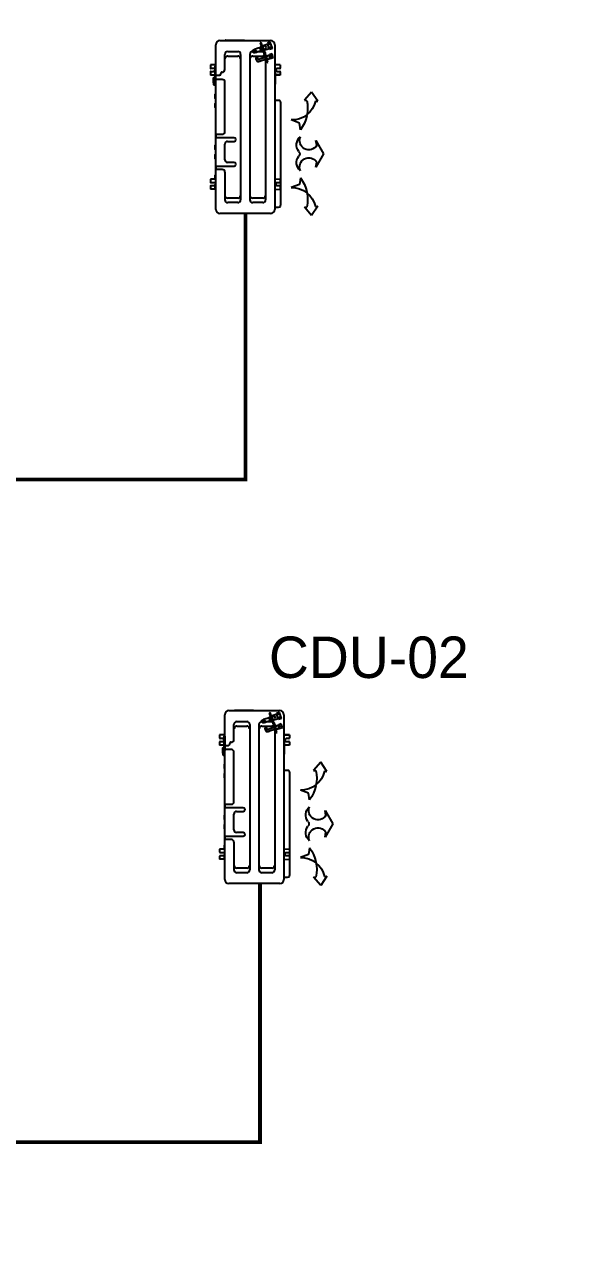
# Model space of a CAD drawing. Header units: inches. Extents: x -172 to 397, y -177 to 127.
# Drawn here: x -32.04 to -28.5, y 73.11 to 81.04 of the extents above; entities that cross this region are included whole.
import ezdxf

# ---------------------------------------------------------------- set-up
doc = ezdxf.new("R2010")
doc.units = ezdxf.units.IN
doc.header["$MEASUREMENT"] = 0
doc.header["$XCLIPFRAME"] = 2
doc.linetypes.add('DOT2', pattern=[0.125, 0, -0.125])
for name, color, linetype in [('AC-CDU VRV', 3, 'Continuous'), ('AC-FCU VRV', 100, 'Continuous'), ('AC-Sky Air R410A', 70, 'Continuous'), ('TEX3', 2, 'Continuous')]:
    doc.layers.add(name, color=color, linetype=linetype)
doc.layers.add('AC-Sky Air R32', color=130, linetype='Continuous', lineweight=0)
doc.styles.add('CORDIA 1', font='cordia.shx')
picture_1 = doc.add_image_def('image3.tif', size_in_pixel=(13248, 8704))

# ---------------------------------------------------------------- blocks, each defined once
blk = doc.blocks.new('AIR-LOW')
at = {"layer": 'AC-FCU VRV', "color": 4}
for p, q in [((0.01163974925327693, 0.2952960661835959, -3392655.865954621), (-0.1225955583322502, 0.2177952752142573, -3392655.865954621)), ((0.1458750568389178, 0.2177952752142573, -3392655.865954621), (0.01163974925327693, 0.2952960661835959, -3392655.865954621)), ((-0.5197492571135172, 0.2353950566531466, -3392655.865954621), (-0.6125696325128729, 0.1735445199919923, -3392655.865954621)), ((-0.6125696325128729, 0.1735445199919923, -3392655.865954621), (-0.5295015432371883, 0.1024272480137824, -3392655.865954621)), ((-0.5295015432371883, 0.1024272480137824, -3392655.865954621), (-0.5279647052642531, 0.1249045865268954, -3392655.865954621)), ((-0.5219008222566117, 0.2135931493251064, -3392655.865954621), (-0.5197492571135172, 0.2353950566531466, -3392655.865954621)), ((-0.1225955583322502, 0.2177952752142573, -3392655.865954621), (-0.07447224071256642, 0.2264064742109895, -3392655.865954621)), ((0.09775173921923397, 0.2264064742108758, -3392655.865954621), (0.1458750568389178, 0.2177952752142573, -3392655.865954621)), ((0.5451803207632793, 0.2135931493251064, -3392655.865954621), (0.5430287556201847, 0.2353950566531466, -3392655.865954621)), ((0.5430287556201847, 0.2353950566531466, -3392655.865954621), (0.6358491310195404, 0.1735445199919923, -3392655.865954621)), ((0.5527810417438559, 0.1024272480137824, -3392655.865954621), (0.5512442037709206, 0.1249045865268954, -3392655.865954621)), ((0.6358491310195404, 0.1735445199919923, -3392655.865954621), (0.5527810417438559, 0.1024272480137824, -3392655.865954621)), ((-0.2982006621672326, 0.05161461717057136, -3392655.865954621), (-0.3304653086685221, -0.03195284169555634, -3392655.865954621)), ((-0.2317573647112567, 0.06029205082256794, -3392655.865954621), (-0.2982006621672326, 0.05161461717057136, -3392655.865954621)), ((0.2550368632179243, 0.06029205082256794, -3392655.865954621), (0.3214801606739002, 0.05161461717057136, -3392655.865954621)), ((0.3214801606739002, 0.05161461717057136, -3392655.865954621), (0.3537448071751896, -0.03195284169555634, -3392655.865954621))]:
    blk.add_line(p, q, dxfattribs=at)
for centre, radius, start, end in [((-0.4496783779935072, -0.2274697497086891, -3392655.865954621), 0.3609659566704283, 52.86347941400909, 102.525851156641), ((-0.5766449839995289, -0.02648477358729906, -3392655.865954621), 0.2462403953760186, 358.7275727909078, 77.26982151949238), ((-0.1220686244881222, 0.1457029528596649, -3392655.865954621), 0.09369351155229058, 245.7272512510814, 59.46924093096046), ((0.1453481229949034, 0.1457029528596649, -3392655.865954621), 0.09369351155228055, 120.5307590690485, 294.2727487489186), ((0.4729578765002884, -0.2274697497086891, -3392655.865954621), 0.3609659566704283, 77.47414884335899, 127.1365205859909), ((0.5999244825063101, -0.02648477358729906, -3392655.865954621), 0.2462403953760186, 102.7301784805076, 181.2724272090922), ((-0.0780470912222313, 0.1287064164771436, -3392655.865954621), 0.1072049663844888, 219.6550601974104, 308.3511248910708), ((0.01163974925333378, 0.02223389757500627, -3392655.865954621), 0.03222625074667553, 44.0338222076042, 135.9661777923958), ((0.1013265897290125, 0.1287064164771436, -3392655.865954621), 0.1072049663844887, 231.6488751089291, 320.3449398025897)]:
    blk.add_arc(centre, radius, start, end, dxfattribs=at)
blk = doc.blocks.new('RZF ( 42-48 ) CV2S')
at = {"layer": 'AC-CDU VRV', "color": 0}
for p, q in [((1895.146757291404, 1318.577842617439), (1896.040757291405, 1318.577842617439)), ((1896.063457291405, 1318.555142617439), (1896.063457291405, 1318.279142617438)), ((1895.931228720405, 1318.226442617438), (1895.932576646405, 1318.256442617438)), ((1895.931228720405, 1318.226442617438), (1895.914257291405, 1318.226442617438))]:
    blk.add_line(p, q, dxfattribs=at)
at = {"layer": 'AC-CDU VRV', "color": 0, "linetype": 'Continuous'}
for p, q in [((1895.254506600405, 1318.577842617439), (1895.256285863404, 1318.606442617439)), ((1895.273257291404, 1318.606442617439), (1895.256285863404, 1318.606442617439)), ((1895.276257291404, 1318.603442617439), (1895.276257291404, 1318.579842617439)), ((1895.291257291404, 1318.577842617439), (1895.291257291404, 1318.603442617439)), ((1895.311228720404, 1318.606442617439), (1895.294257291404, 1318.606442617439)), ((1895.312883558404, 1318.579842617439), (1895.311228720404, 1318.606442617439)), ((1895.825557291405, 1318.579842617439), (1895.815557291405, 1318.582342617439)), ((1895.815557291405, 1318.582342617439), (1895.815557291405, 1318.577842617439)), ((1895.822081130405, 1318.579165493438), (1895.815557291405, 1318.579165493438)), ((1895.821507291405, 1318.580942617438), (1895.821157291405, 1318.580942617438)), ((1895.825057291405, 1318.582642617438), (1895.821507291405, 1318.580942617438)), ((1895.822057291405, 1318.581205998438), (1895.822057291405, 1318.586142617439)), ((1895.823057291405, 1318.587142617438), (1895.825057291405, 1318.587142617438)), ((1895.823057291405, 1318.586642617439), (1895.825057291405, 1318.586642617439)), ((1895.825057291405, 1318.586590390438), (1895.825057291405, 1318.588142617439)), ((1895.825057291405, 1318.579967617439), (1895.825057291405, 1318.582642617438)), ((1895.825057291405, 1318.582642617438), (1895.826057291405, 1318.581642617439)), ((1895.825057291405, 1318.582642617438), (1895.865057291405, 1318.582642617438)), ((1895.845557291405, 1318.579842617439), (1895.825557291405, 1318.579842617439)), ((1895.826057291405, 1318.584642617439), (1895.825986603405, 1318.584742617438)), ((1895.833057291405, 1318.589142617438), (1895.826057291405, 1318.589142617438)), ((1895.832057291405, 1318.589142617438), (1895.832057291405, 1318.588757589438)), ((1895.832057291405, 1318.589142617438), (1895.832162299405, 1318.588757589438)), ((1895.832057291405, 1318.588757589438), (1895.835057291405, 1318.588757589438)), ((1895.833332291405, 1318.588867617438), (1895.833057291405, 1318.589142617438)), ((1895.833440683405, 1318.588757589438), (1895.833332291405, 1318.588867617438)), ((1895.833449592405, 1318.588819648438), (1895.833343906405, 1318.588855711439)), ((1895.833557291405, 1318.588781537439), (1895.833449592405, 1318.588819648438)), ((1895.833664991405, 1318.588819648438), (1895.833557291405, 1318.588781537439)), ((1895.833770676405, 1318.588855711439), (1895.833664991405, 1318.588819648438)), ((1895.833782291405, 1318.588867617438), (1895.833673899405, 1318.588757589438)), ((1895.834057291405, 1318.589142617438), (1895.833782291405, 1318.588867617438)), ((1895.834057291405, 1318.589142617438), (1895.847057291405, 1318.589142617438)), ((1895.835057291405, 1318.589142617438), (1895.834952284405, 1318.588757589438)), ((1895.835057291405, 1318.588757589438), (1895.835057291405, 1318.589142617438)), ((1895.846057291405, 1318.588757589438), (1895.846057291405, 1318.589142617438)), ((1895.846057291405, 1318.589142617438), (1895.846162299405, 1318.588757589438)), ((1895.849057291405, 1318.588757589438), (1895.846057291405, 1318.588757589438)), ((1895.847332291405, 1318.588867617438), (1895.847057291405, 1318.589142617438)), ((1895.847440683405, 1318.588757589438), (1895.847332291405, 1318.588867617438)), ((1895.847449592405, 1318.588819648438), (1895.847343906405, 1318.588855711439)), ((1895.847557291405, 1318.588781537439), (1895.847449592405, 1318.588819648438)), ((1895.847664991405, 1318.588819648438), (1895.847557291405, 1318.588781537439)), ((1895.847770676405, 1318.588855711439), (1895.847664991405, 1318.588819648438)), ((1895.847782291405, 1318.588867617438), (1895.847673899405, 1318.588757589438)), ((1895.848057291405, 1318.589142617438), (1895.847782291405, 1318.588867617438)), ((1895.848057291405, 1318.589142617438), (1895.861057291405, 1318.589142617438)), ((1895.849057291405, 1318.589142617438), (1895.848952284405, 1318.588757589438)), ((1895.849057291405, 1318.589142617438), (1895.849057291405, 1318.588757589438)), ((1895.855057291405, 1318.577842617439), (1895.855057291405, 1318.578642617438)), ((1895.862057291405, 1318.588142617439), (1895.862057291405, 1318.582642617438)), ((1895.864307291405, 1318.578142617438), (1895.864057291405, 1318.578642617438)), ((1895.866057291405, 1318.580642617438), (1895.865057291405, 1318.579642617439)), ((1895.866057291405, 1318.581642617439), (1895.866057291405, 1318.580642617438)), ((1895.866057291405, 1318.580642617438), (1895.924057291405, 1318.580642617438)), ((1895.874502942405, 1318.577842617439), (1895.874512316405, 1318.577949196438)), ((1895.874512316405, 1318.577949196438), (1895.874519902405, 1318.578056432438)), ((1895.874519902405, 1318.578056432438), (1895.874525264405, 1318.578142617438)), ((1895.874680793405, 1318.580642617438), (1895.876285863405, 1318.606442617439)), ((1895.876120886405, 1318.577842617439), (1895.876139549405, 1318.578142617438)), ((1895.893257291405, 1318.606442617439), (1895.876285863405, 1318.606442617439)), ((1895.887264316405, 1318.577937592438), (1895.887169342405, 1318.577842617439)), ((1895.896257291405, 1318.603442617439), (1895.896257291405, 1318.588942617438)), ((1895.911257291405, 1318.588942617438), (1895.911257291405, 1318.603442617439)), ((1895.931228720405, 1318.606442617439), (1895.914257291405, 1318.606442617439)), ((1895.925057291405, 1318.578642617438), (1895.924807291405, 1318.578142617438)), ((1895.925057291405, 1318.579642617439), (1895.925057291405, 1318.578642617438)), ((1895.933007982999, 1318.577842617439), (1895.931228720405, 1318.606442617439)), ((1895.124057291404, 1318.279142617438), (1895.124057291404, 1318.555142617439)), ((1896.065252266405, 1318.523637592438), (1896.063457291405, 1318.525432567438)), ((1896.065457291405, 1318.523142617438), (1896.065457291405, 1318.423142617439)), ((1896.065252266405, 1318.422647643438), (1896.063457291405, 1318.420852668439)), ((1896.040757291405, 1318.256442617438), (1895.146757291404, 1318.256442617438)), ((1895.826757291405, 1318.254742617438), (1895.825057291405, 1318.256442617438)), ((1895.908757291405, 1318.254742617438), (1895.826757291405, 1318.254742617438)), ((1895.876285863405, 1318.226442617438), (1895.875014319405, 1318.254742617438)), ((1895.896257291405, 1318.243942617438), (1895.896257291405, 1318.229442617438)), ((1895.910457291405, 1318.256442617438), (1895.908757291405, 1318.254742617438)), ((1895.911257291405, 1318.229442617438), (1895.911257291405, 1318.243942617438)), ((1895.728757291405, 1318.225242617438), (1895.168757291404, 1318.225242617438)), ((1895.893257291405, 1318.226442617438), (1895.876285863405, 1318.226442617438))]:
    blk.add_line(p, q, dxfattribs=at)
at = {"layer": 'AC-CDU VRV', "color": 8, "linetype": 'Continuous'}
for p, q in [((1895.256120886404, 1318.577842617439), (1895.257900148404, 1318.606442617439)), ((1895.260757291404, 1318.577842617439), (1895.260757291404, 1318.580842617438)), ((1895.260757291404, 1318.579842617439), (1895.280757291404, 1318.579842617439)), ((1895.262757291404, 1318.580842617438), (1895.262757291404, 1318.579842617439)), ((1895.278757291404, 1318.579842617439), (1895.278757291404, 1318.580842617438)), ((1895.280757291404, 1318.580842617438), (1895.280757291404, 1318.577842617439)), ((1895.311157291404, 1318.581642617439), (1895.309614434404, 1318.606442617439)), ((1895.310757291404, 1318.577842617439), (1895.310757291404, 1318.580842617438)), ((1895.310757291404, 1318.579842617439), (1895.330757291405, 1318.579842617439)), ((1895.312757291405, 1318.580842617438), (1895.312757291405, 1318.579842617439)), ((1895.328757291404, 1318.579842617439), (1895.328757291404, 1318.580842617438)), ((1895.330757291405, 1318.580842617438), (1895.330757291405, 1318.577842617439)), ((1895.423557291404, 1318.577842617439), (1895.423557291404, 1318.580842617438)), ((1895.423557291404, 1318.579842617439), (1895.443557291404, 1318.579842617439)), ((1895.425557291405, 1318.580842617438), (1895.425557291405, 1318.579842617439)), ((1895.441557291404, 1318.579842617439), (1895.441557291404, 1318.580842617438)), ((1895.443557291404, 1318.580842617438), (1895.443557291404, 1318.577842617439)), ((1895.473557291405, 1318.577842617439), (1895.473557291405, 1318.580842617438)), ((1895.473557291405, 1318.579842617439), (1895.493557291405, 1318.579842617439)), ((1895.475557291405, 1318.580842617438), (1895.475557291405, 1318.579842617439)), ((1895.491557291405, 1318.579842617439), (1895.491557291405, 1318.580842617438)), ((1895.493557291405, 1318.580842617438), (1895.493557291405, 1318.577842617439)), ((1895.700757291405, 1318.577842617439), (1895.700757291405, 1318.580842617438)), ((1895.700757291405, 1318.579842617439), (1895.720757291405, 1318.579842617439)), ((1895.702757291405, 1318.580842617438), (1895.702757291405, 1318.579842617439)), ((1895.718757291405, 1318.579842617439), (1895.718757291405, 1318.580842617438)), ((1895.720757291405, 1318.580842617438), (1895.720757291405, 1318.577842617439)), ((1895.750757291405, 1318.577842617439), (1895.750757291405, 1318.580842617438)), ((1895.750757291405, 1318.579842617439), (1895.770757291405, 1318.579842617439)), ((1895.752757291405, 1318.580842617438), (1895.752757291405, 1318.579842617439)), ((1895.768757291405, 1318.579842617439), (1895.768757291405, 1318.580842617438)), ((1895.770757291405, 1318.580842617438), (1895.770757291405, 1318.577842617439)), ((1895.925057291405, 1318.578642617438), (1895.847390321405, 1318.578642617438)), ((1895.924807291405, 1318.578142617438), (1895.847534663398, 1318.578142617438)), ((1895.876295079405, 1318.580642617438), (1895.877900148405, 1318.606442617439)), ((1895.931393696998, 1318.577842617439), (1895.929614434405, 1318.606442617439)), ((1895.877900148405, 1318.226442617438), (1895.876628605405, 1318.254742617438))]:
    blk.add_line(p, q, dxfattribs=at)
at = {"layer": 'AC-CDU VRV', "color": 8}
blk.add_line((1895.929614434405, 1318.226442617438), (1895.930962360405, 1318.256442617438), dxfattribs=at)
at = {"layer": 'AC-CDU VRV', "color": 0, "linetype": 'Continuous'}
for centre, radius, start, end in [((1895.146757291404, 1318.555142617439), 0.02270000000001376, 90, 180), ((1895.273257291404, 1318.603442617439), 0.003000000000001819, 0, 90), ((1895.294257291404, 1318.603442617439), 0.003000000000001819, 90, 180), ((1895.823057291405, 1318.586142617439), 0.001000000000000606, 90, 180), ((1895.823057291405, 1318.585642617438), 0.001000000000000606, 90, 180), ((1895.822682995405, 1318.585337057438), 0.006200842000003759, 264.4299949963825, 297.6153219944736), ((1895.826057291405, 1318.588142617439), 0.001000000000000606, 90, 180), ((1895.835517383405, 1318.590693569439), 0.01123608500000681, 201.4185859991439, 211.9803649920336), ((1895.845557291405, 1318.577842617439), 0.002000000000001213, 0, 90), ((1895.861057291405, 1318.588142617439), 0.001000000000000606, 0, 90), ((1895.865057291405, 1318.581642617439), 0.001000000000000606, 0, 90), ((1895.887759291405, 1318.577442617439), 0.0007000000000004243, 90, 134.9999999999908), ((1895.893257291405, 1318.603442617439), 0.003000000000001819, 0, 90), ((1895.903757291405, 1318.588942617438), 0.007500000000004547, 180, 0), ((1895.914257291405, 1318.603442617439), 0.003000000000001819, 90, 180), ((1895.924057291405, 1318.579642617439), 0.001000000000000606, 0, 90), ((1896.064757291405, 1318.523142617438), 0.0007000000000004243, 0, 45.00000000000921), ((1896.064757291405, 1318.423142617439), 0.0007000000000004243, 314.9999999999908, 0), ((1895.146757291404, 1318.279142617438), 0.02270000000001376, 180, 270), ((1895.458757291404, 1318.256742617438), 0.3000000000001819, 180.0572959908449, 185.188295991484), ((1895.438757291404, 1318.256742617438), 0.3000000000001819, 354.8117040085158, 359.9427040091551), ((1895.903757291405, 1318.243942617438), 0.007500000000004547, 0, 180), ((1895.163970035404, 1318.229975588438), 0.004000000000002425, 185.188295991484, 252.5902310030383), ((1895.168757291404, 1318.245242617438), 0.02000000000001213, 252.5902310030383, 270), ((1895.728757291405, 1318.245242617438), 0.02000000000001213, 270, 287.4097689969617), ((1895.733544547405, 1318.229975588438), 0.004000000000002425, 287.4097689969617, 354.8117040085158), ((1895.893257291405, 1318.229442617438), 0.003000000000001819, 270, 0), ((1895.914257291405, 1318.229442617438), 0.003000000000001819, 180, 270)]:
    blk.add_arc(centre, radius, start, end, dxfattribs=at)
at = {"layer": 'AC-CDU VRV', "color": 8, "linetype": 'Continuous'}
for centre in [(1895.261757291404, 1318.580842617438), (1895.279757291404, 1318.580842617438), (1895.311757291405, 1318.580842617438), (1895.329757291404, 1318.580842617438), (1895.424557291404, 1318.580842617438), (1895.442557291404, 1318.580842617438), (1895.474557291405, 1318.580842617438), (1895.492557291405, 1318.580842617438), (1895.701757291405, 1318.580842617438), (1895.719757291405, 1318.580842617438), (1895.751757291405, 1318.580842617438), (1895.769757291405, 1318.580842617438)]:
    blk.add_arc(centre, 0.001000000000000606, 0, 180, dxfattribs=at)
at = {"layer": 'AC-CDU VRV', "color": 0}
for centre, start, end in [((1896.040757291405, 1318.555142617439), 0, 90), ((1896.040757291405, 1318.279142617438), 270, 0)]:
    blk.add_arc(centre, 0.02270000000001376, start, end, dxfattribs=at)
at = {"layer": 'AC-Sky Air R410A', "color": 8, "linetype": 'Continuous'}
for p, q in [((1895.362907291405, 1318.542142617438), (1895.362907291405, 1318.577355453438)), ((1895.367752266405, 1318.577637592439), (1895.369547241404, 1318.575842617439)), ((1895.369532749404, 1318.575842617439), (1895.374981833404, 1318.575842617439)), ((1895.374967342404, 1318.575842617439), (1895.376762316404, 1318.577637592439)), ((1895.381607291404, 1318.577355453438), (1895.381607291404, 1318.477842617438)), ((1895.535907291405, 1318.477842617438), (1895.535907291405, 1318.577355453438)), ((1895.540752266405, 1318.577637592439), (1895.542547241405, 1318.575842617439)), ((1895.542532749405, 1318.575842617439), (1895.547981833404, 1318.575842617439)), ((1895.547967342404, 1318.575842617439), (1895.549762316405, 1318.577637592439)), ((1895.554607291405, 1318.577355453438), (1895.554607291405, 1318.542142617438)), ((1895.851757291405, 1318.542142617438), (1895.851757291405, 1318.577355453438)), ((1895.874757291405, 1318.577355453438), (1895.874757291405, 1318.557642617439)), ((1895.183257291404, 1318.458142617438), (1895.183257291404, 1318.512142617438)), ((1895.348607291405, 1318.527842617438), (1895.198957291404, 1318.527842617438)), ((1895.208257291404, 1318.458142617438), (1895.208257291404, 1318.512142617438)), ((1895.215484765404, 1318.527838886438), (1895.215374583404, 1318.527838838438)), ((1895.401607291405, 1318.477842617438), (1895.401607291405, 1318.513542617439)), ((1895.415907291404, 1318.527842617438), (1895.501607291405, 1318.527842617438)), ((1895.515907291405, 1318.513542617439), (1895.515907291405, 1318.477842617438)), ((1895.568907291405, 1318.527842617438), (1895.837457291405, 1318.527842617438)), ((1895.882057291405, 1318.550342617438), (1895.884565083405, 1318.550342617438)), ((1895.906041815405, 1318.527842617438), (1895.988557291405, 1318.527842617438)), ((1895.972130164405, 1318.527838749438), (1895.971568473405, 1318.527839002438)), ((1895.979257291405, 1318.512142617438), (1895.979257291405, 1318.458142617438)), ((1895.988948817405, 1318.527837724438), (1895.988734742405, 1318.527837708438)), ((1896.004257291405, 1318.512142617438), (1896.004257291405, 1318.458142617438)), ((1895.198565765404, 1318.442447510439), (1895.198779840404, 1318.442447526438)), ((1895.988557291405, 1318.442442617438), (1895.198957291404, 1318.442442617438)), ((1895.215384419404, 1318.442446486438), (1895.215946110405, 1318.442446232438)), ((1895.972029818405, 1318.442446348439), (1895.972139999405, 1318.442446397439)), ((1895.183257291404, 1318.322142617438), (1895.183257291404, 1318.376142617439)), ((1895.988557291405, 1318.391842617438), (1895.198957291404, 1318.391842617438)), ((1895.208257291404, 1318.322142617438), (1895.208257291404, 1318.376142617439)), ((1895.215484765404, 1318.391838886438), (1895.215374583404, 1318.391838838438)), ((1895.979257291405, 1318.376142617439), (1895.979257291405, 1318.322142617438)), ((1895.198565765404, 1318.306447510438), (1895.198779840404, 1318.306447526438)), ((1895.988557291405, 1318.306442617439), (1895.198957291404, 1318.306442617439)), ((1895.215384419404, 1318.306446486439), (1895.215946110405, 1318.306446232438))]:
    blk.add_line(p, q, dxfattribs=at)
at = {"layer": 'AC-Sky Air R410A', "color": 8}
for p, q in [((1895.972130164405, 1318.391838749438), (1895.971568473405, 1318.391839002438)), ((1895.988948817405, 1318.391837724438), (1895.988734742405, 1318.391837708439)), ((1896.004257291405, 1318.376142617439), (1896.004257291405, 1318.322142617438))]:
    blk.add_line(p, q, dxfattribs=at)
at = {"layer": 'AC-Sky Air R410A', "color": 8, "linetype": 'DOT2', "ltscale": 0.01}
for p, q in [((1895.990915587405, 1318.315457159438), (1895.943639581405, 1318.299178974439)), ((1895.945267400405, 1318.294451374438), (1895.992543405405, 1318.310729559438)), ((1895.952877625405, 1318.334088408438), (1895.962644536405, 1318.305722805438)), ((1895.962533730405, 1318.358459838438), (1895.954702735405, 1318.355763451438)), ((1895.959978601405, 1318.347215384438), (1895.965724254405, 1318.349193741439)), ((1895.960212390405, 1318.357814441438), (1895.960030562405, 1318.357597941438)), ((1895.960409571405, 1318.358025854438), (1895.960212390405, 1318.357814441438)), ((1895.960622232405, 1318.358230759438), (1895.960409571405, 1318.358025854438)), ((1895.960850354405, 1318.358427666439), (1895.960622232405, 1318.358230759438)), ((1895.961093756405, 1318.358615035438), (1895.960850354405, 1318.358427666439)), ((1895.961352080405, 1318.358791295438), (1895.961093756405, 1318.358615035438)), ((1895.961624781405, 1318.358954871438), (1895.961352080405, 1318.358791295438)), ((1895.961911114405, 1318.359104212438), (1895.961624781405, 1318.358954871438)), ((1895.962210136405, 1318.359237822438), (1895.961911114405, 1318.359104212438)), ((1895.971910633405, 1318.308913329438), (1895.962143722405, 1318.337278932438)), ((1895.962520705405, 1318.359354290438), (1895.962210136405, 1318.359237822438)), ((1895.964214750405, 1318.359937627439), (1895.962501720405, 1318.359347792438)), ((1895.962841488405, 1318.359452327438), (1895.962520705405, 1318.359354290438)), ((1895.962942298405, 1318.358579554438), (1895.962533730405, 1318.358459838438)), ((1895.963170974405, 1318.359530794438), (1895.962841488405, 1318.359452327438)), ((1895.963374680405, 1318.358662879438), (1895.962942298405, 1318.358579554438)), ((1895.963507495405, 1318.359588735438), (1895.963170974405, 1318.359530794438)), ((1895.963221086405, 1318.348331844438), (1895.963595834405, 1318.348255899439)), ((1895.963826692405, 1318.358704990438), (1895.963374680405, 1318.358662879438)), ((1895.963849248405, 1318.359625399439), (1895.963507495405, 1318.359588735438)), ((1895.963595834405, 1318.348255899439), (1895.963976915405, 1318.348206036438)), ((1895.964293027405, 1318.358701743438), (1895.963826692405, 1318.358704990438)), ((1895.964194330405, 1318.359640266438), (1895.963849248405, 1318.359625399439)), ((1895.963976915405, 1318.348206036438), (1895.964361704405, 1318.348183083438)), ((1895.964540770405, 1318.359633061438), (1895.964194330405, 1318.359640266438)), ((1895.964694192405, 1318.360078110439), (1895.964214750405, 1318.359937627439)), ((1895.964767373405, 1318.358649982438), (1895.964293027405, 1318.358701743438)), ((1895.964361704405, 1318.348183083438), (1895.964747472405, 1318.348187495438)), ((1895.964886565405, 1318.359603761438), (1895.964540770405, 1318.359633061438)), ((1895.965201579405, 1318.360175889439), (1895.964694192405, 1318.360078110439)), ((1895.964747472405, 1318.348187495438), (1895.965131449405, 1318.348219339438)), ((1895.965242628405, 1318.358547829438), (1895.964767373405, 1318.358649982438)), ((1895.965229720405, 1318.359552599439), (1895.964886565405, 1318.359603761438)), ((1895.965131449405, 1318.348219339438), (1895.965510890405, 1318.348278290438)), ((1895.965464270405, 1318.360206970438), (1895.965201579405, 1318.360175889439)), ((1895.965568285405, 1318.359480058439), (1895.965229720405, 1318.359552599439)), ((1895.965711204405, 1318.358394901438), (1895.965242628405, 1318.358547829438)), ((1895.965732001405, 1318.360225306438), (1895.965464270405, 1318.360206970438)), ((1895.965510890405, 1318.348278290438), (1895.965883142405, 1318.348363637438)), ((1895.965900393405, 1318.359386857438), (1895.965568285405, 1318.359480058439)), ((1895.966165403405, 1318.358192434438), (1895.965711204405, 1318.358394901438)), ((1895.965724254405, 1318.349193741439), (1895.966119916405, 1318.349350939438)), ((1895.966003952405, 1318.360230316438), (1895.965732001405, 1318.360225306438)), ((1895.965883142405, 1318.348363637438), (1895.966245702405, 1318.348474311438)), ((1895.966224291405, 1318.359273933438), (1895.965900393405, 1318.359386857438)), ((1895.966279231405, 1318.360221495438), (1895.966003952405, 1318.360230316438)), ((1895.966119916405, 1318.349350939438), (1895.966511940405, 1318.349551476438)), ((1895.966597823405, 1318.357943278438), (1895.966165403405, 1318.358192434438)), ((1895.966538372405, 1318.359142416439), (1895.966224291405, 1318.359273933438)), ((1895.966245702405, 1318.348474311438), (1895.967958732405, 1318.349064146438)), ((1895.966245702405, 1318.348474311438), (1895.966508175405, 1318.348572426439)), ((1895.966556874405, 1318.360198417438), (1895.966279231405, 1318.360221495438)), ((1895.966508175405, 1318.348572426439), (1895.966771335405, 1318.348686984438)), ((1895.966511940405, 1318.349551476438), (1895.966894059405, 1318.349796574438)), ((1895.966841196405, 1318.358993600438), (1895.966538372405, 1318.359142416439)), ((1895.966835861405, 1318.360160755439), (1895.966556874405, 1318.360198417438)), ((1895.967001756405, 1318.357651769438), (1895.966597823405, 1318.357943278438)), ((1895.966771335405, 1318.348686984438), (1895.967033918405, 1318.348818604439)), ((1895.967115125405, 1318.360108281438), (1895.966835861405, 1318.360160755439)), ((1895.967131509405, 1318.358828912438), (1895.966841196405, 1318.358993600438)), ((1895.966894059405, 1318.349796574438), (1895.967259539405, 1318.350086234438)), ((1895.967371529405, 1318.357323485438), (1895.967001756405, 1318.357651769438)), ((1895.967033918405, 1318.348818604439), (1895.967294550405, 1318.348967788438)), ((1895.967393558405, 1318.360040881438), (1895.967115125405, 1318.360108281438)), ((1895.967408255405, 1318.358649876438), (1895.967131509405, 1318.358828912438)), ((1895.967259539405, 1318.350086234438), (1895.967601465405, 1318.350419056438)), ((1895.967294550405, 1318.348967788438), (1895.967551751405, 1318.349134901438)), ((1895.967702756405, 1318.356964906438), (1895.967371529405, 1318.357323485438)), ((1895.967670035405, 1318.359958556438), (1895.967393558405, 1318.360040881438)), ((1895.967670580405, 1318.358458086438), (1895.967408255405, 1318.358649876438)), ((1895.967551751405, 1318.349134901438), (1895.967803953405, 1318.349320150438)), ((1895.967601465405, 1318.350419056438), (1895.967913082405, 1318.350792147438)), ((1895.967943418405, 1318.359861425439), (1895.967670035405, 1318.359958556438)), ((1895.967917834405, 1318.358255164438), (1895.967670580405, 1318.358458086438)), ((1895.967992477405, 1318.356583035438), (1895.967702756405, 1318.356964906438)), ((1895.967803953405, 1318.349320150438), (1895.968049516405, 1318.349523562438)), ((1895.967913082405, 1318.350792147438), (1895.968188178405, 1318.351201137438)), ((1895.968149564405, 1318.358042738438), (1895.967917834405, 1318.358255164438)), ((1895.968212578405, 1318.359749732438), (1895.967943418405, 1318.359861425439)), ((1895.967958732405, 1318.349064146438), (1895.968423030405, 1318.349248613438)), ((1895.968239183405, 1318.356185013439), (1895.967992477405, 1318.356583035438)), ((1895.968049516405, 1318.349523562438), (1895.968286757405, 1318.349744968438)), ((1895.968365504405, 1318.357822413438), (1895.968149564405, 1318.358042738438)), ((1895.968188178405, 1318.351201137438), (1895.968421444405, 1318.351640314438)), ((1895.968476406405, 1318.359623836438), (1895.968212578405, 1318.359749732438)), ((1895.968442730405, 1318.355777761439), (1895.968239183405, 1318.356185013439)), ((1895.968286757405, 1318.349744968438), (1895.968513970405, 1318.349983991438)), ((1895.968565565405, 1318.357595742438), (1895.968365504405, 1318.357822413438)), ((1895.968421444405, 1318.351640314438), (1895.968608804405, 1318.352102874438)), ((1895.968423030405, 1318.349248613438), (1895.968883057405, 1318.349483937438)), ((1895.968604174405, 1318.355367695438), (1895.968442730405, 1318.355777761439)), ((1895.968733833405, 1318.359484216438), (1895.968476406405, 1318.359623836438)), ((1895.968513970405, 1318.349983991438), (1895.968729461405, 1318.350240032438)), ((1895.968749813405, 1318.357364215439), (1895.968565565405, 1318.357595742438)), ((1895.968729412405, 1318.354945161438), (1895.968604174405, 1318.355367695438)), ((1895.968608804405, 1318.352102874438), (1895.968747642405, 1318.352581271438)), ((1895.968819741405, 1318.354498926439), (1895.968729412405, 1318.354945161438)), ((1895.968729461405, 1318.350240032438), (1895.968931579405, 1318.350512266438)), ((1895.968983838405, 1318.359331459438), (1895.968733833405, 1318.359484216438)), ((1895.968747642405, 1318.352581271438), (1895.968836920405, 1318.353067617438)), ((1895.968918460405, 1318.357129233438), (1895.968749813405, 1318.357364215439)), ((1895.968870376405, 1318.354033393438), (1895.968819741405, 1318.354498926439)), ((1895.968836920405, 1318.353067617438), (1895.968877171405, 1318.353554104438)), ((1895.968877171405, 1318.353554104438), (1895.968870376405, 1318.354033393438)), ((1895.968883057405, 1318.349483937438), (1895.969331462405, 1318.349771552438)), ((1895.969075539405, 1318.356886060438), (1895.968918460405, 1318.357129233438)), ((1895.968931579405, 1318.350512266438), (1895.969118749405, 1318.350799648438)), ((1895.969225467405, 1318.359166254438), (1895.968983838405, 1318.359331459438)), ((1895.969223995405, 1318.356629187438), (1895.969075539405, 1318.356886060438)), ((1895.969118749405, 1318.350799648438), (1895.969289510405, 1318.351100918438)), ((1895.969362465405, 1318.356358905438), (1895.969223995405, 1318.356629187438)), ((1895.969457841405, 1318.358989383438), (1895.969225467405, 1318.359166254438)), ((1895.969289510405, 1318.351100918438), (1895.969442543405, 1318.351414617438)), ((1895.969331462405, 1318.349771552438), (1895.969548849405, 1318.349935031438)), ((1895.969489560405, 1318.356075666439), (1895.969362465405, 1318.356358905438)), ((1895.969442543405, 1318.351414617438), (1895.969576706405, 1318.351739108439)), ((1895.969680170405, 1318.358801706438), (1895.969457841405, 1318.358989383438)), ((1895.969603879405, 1318.355780102438), (1895.969489560405, 1318.356075666439)), ((1895.969548849405, 1318.349935031438), (1895.969760342405, 1318.350111459438)), ((1895.969576706405, 1318.351739108439), (1895.969691056405, 1318.352072603438)), ((1895.969704044405, 1318.355473024438), (1895.969603879405, 1318.355780102438)), ((1895.969891759405, 1318.358604151438), (1895.969680170405, 1318.358801706438)), ((1895.969691056405, 1318.352072603438), (1895.969784874405, 1318.352413198438)), ((1895.969788715405, 1318.355155435438), (1895.969704044405, 1318.355473024438)), ((1895.969760342405, 1318.350111459438), (1895.969964921405, 1318.350300577438)), ((1895.969784874405, 1318.352413198438), (1895.969857677405, 1318.352758903438)), ((1895.969856628405, 1318.354828523439), (1895.969788715405, 1318.355155435438)), ((1895.969906617405, 1318.354493658438), (1895.969856628405, 1318.354828523439)), ((1895.969857677405, 1318.352758903438), (1895.969909228405, 1318.353107689439)), ((1895.970092012405, 1318.358397699438), (1895.969891759405, 1318.358604151438)), ((1895.969937649405, 1318.354152384439), (1895.969906617405, 1318.354493658438)), ((1895.969909228405, 1318.353107689439), (1895.969939536405, 1318.353457520438)), ((1895.969948851405, 1318.353806395438), (1895.969937649405, 1318.354152384439)), ((1895.969939536405, 1318.353457520438), (1895.969948851405, 1318.353806395438)), ((1895.969964921405, 1318.350300577438), (1895.970161581405, 1318.350502015438)), ((1895.970280443405, 1318.358183369438), (1895.970092012405, 1318.358397699438)), ((1895.970161581405, 1318.350502015438), (1895.970349340405, 1318.350715295438)), ((1895.970456671405, 1318.357962204438), (1895.970280443405, 1318.358183369438)), ((1895.970349340405, 1318.350715295438), (1895.970527255405, 1318.350939826438)), ((1895.970620423405, 1318.357735256438), (1895.970456671405, 1318.357962204438)), ((1895.970527255405, 1318.350939826438), (1895.970694439405, 1318.351174914438)), ((1895.970909924405, 1318.357268190438), (1895.970620423405, 1318.357735256438)), ((1895.970694439405, 1318.351174914438), (1895.970850071405, 1318.351419763438)), ((1895.970850071405, 1318.351419763438), (1895.970993409405, 1318.351673489439)), ((1895.971148780405, 1318.356790292439), (1895.970909924405, 1318.357268190438)), ((1895.970993409405, 1318.351673489439), (1895.971123802405, 1318.351935124438)), ((1895.971123802405, 1318.351935124438), (1895.971240701405, 1318.352203633438)), ((1895.971338229405, 1318.356309091438), (1895.971148780405, 1318.356790292439)), ((1895.971240701405, 1318.352203633438), (1895.971343663405, 1318.352477924438)), ((1895.971485193405, 1318.355813261438), (1895.971338229405, 1318.356309091438)), ((1895.971343663405, 1318.352477924438), (1895.971432362405, 1318.352756868438)), ((1895.971432362405, 1318.352756868438), (1895.971506585405, 1318.353039308438)), ((1895.971591191405, 1318.355289618439), (1895.971485193405, 1318.355813261438)), ((1895.971506585405, 1318.353039308438), (1895.971566240405, 1318.353324078438)), ((1895.971566240405, 1318.353324078438), (1895.971611350405, 1318.353610020439)), ((1895.971627049405, 1318.355018928439), (1895.971591191405, 1318.355289618439)), ((1895.971611350405, 1318.353610020439), (1895.971642050405, 1318.353895995438)), ((1895.971650610405, 1318.354743329438), (1895.971627049405, 1318.355018928439)), ((1895.971642050405, 1318.353895995438), (1895.971658584405, 1318.354180898438)), ((1895.971661293405, 1318.354463676438), (1895.971650610405, 1318.354743329438)), ((1895.971658584405, 1318.354180898438), (1895.971661293405, 1318.354463676438)), ((1895.972029818405, 1318.306446348438), (1895.972139999405, 1318.306446397438)), ((1895.984755852405, 1318.282665275438), (1895.976942324405, 1318.305357758439)), ((1896.050483339405, 1318.335967656438), (1895.989970052405, 1318.315131578438)), ((1895.989970051405, 1318.315131580438), (1895.991923434405, 1318.309458460438)), ((1895.992543405405, 1318.310729559438), (1895.990915587405, 1318.315457159438)), ((1895.991923434405, 1318.309458460438), (1896.052436718405, 1318.330294545438)), ((1895.999397821405, 1318.361622781438), (1896.006198534405, 1318.341871799438)), ((1896.006198534405, 1318.341871799438), (1896.009779743405, 1318.331471070438)), ((1896.007841421405, 1318.330803663438), (1896.026751823405, 1318.337314937438)), ((1896.007841421405, 1318.330803663438), (1896.010771494405, 1318.322293980438)), ((1896.010833835405, 1318.315969736438), (1896.020763526405, 1318.287131379438)), ((1896.021232301405, 1318.347048269438), (1896.014431594405, 1318.366799236438)), ((1896.017702734405, 1318.317806035438), (1896.015829907405, 1318.308171418438)), ((1896.015829907405, 1318.308171418438), (1896.023237317405, 1318.301732193438)), ((1896.026982974405, 1318.321001431438), (1896.017702737405, 1318.317806038438)), ((1896.024813513405, 1318.336647533439), (1896.021232301405, 1318.347048269438)), ((1896.023237317405, 1318.301732193438), (1896.032517554405, 1318.304927586438)), ((1896.029681896405, 1318.328805255438), (1896.026751823405, 1318.337314937438)), ((1896.034390381405, 1318.314562203438), (1896.026982971405, 1318.321001428438)), ((1896.032517554405, 1318.304927586438), (1896.034390381405, 1318.314562203438)), ((1896.043456008405, 1318.294944908438), (1896.033526316405, 1318.323783268438)), ((1896.052436721405, 1318.330294536438), (1896.050483338405, 1318.335967657438)), ((1895.254419503765, 1318.256442617438), (1895.256285863404, 1318.226442617438)), ((1895.276257291404, 1318.243942617438), (1895.276257291404, 1318.229442617438)), ((1895.291257291404, 1318.229442617438), (1895.291257291404, 1318.243942617438)), ((1895.313095080044, 1318.256442617438), (1895.311228720404, 1318.226442617438)), ((1895.943639581405, 1318.299178974439), (1895.945267400405, 1318.294451374438)), ((1895.960868482405, 1318.299823175438), (1895.968682010405, 1318.277130692439)), ((1895.968965647405, 1318.302415502438), (1895.962526422405, 1318.295008092438)), ((1895.962526422405, 1318.295008092438), (1895.965721815405, 1318.285727855438)), ((1895.965721815405, 1318.285727855438), (1895.975356433405, 1318.283855028438)), ((1895.966318210405, 1318.276316783438), (1895.987119653405, 1318.283479184438)), ((1895.970387756405, 1318.264497781438), (1895.966318210405, 1318.276316783438)), ((1895.978600264405, 1318.300542675438), (1895.968965647405, 1318.302415502438)), ((1895.970387756405, 1318.264497781438), (1895.991189199405, 1318.271660183438)), ((1895.975356433405, 1318.283855028438), (1895.981795657405, 1318.291262438438)), ((1895.980788478405, 1318.268078982438), (1895.976718931405, 1318.279897984438)), ((1895.981795657405, 1318.291262438438), (1895.978600264405, 1318.300542675438)), ((1895.991189199405, 1318.271660183438), (1895.987119653405, 1318.283479184438)), ((1896.015732897405, 1318.285399221438), (1896.048486674405, 1318.296677079438)), ((1896.021104698405, 1318.269798139438), (1896.015732897405, 1318.285399221438)), ((1896.021104698405, 1318.269798139438), (1896.053858475405, 1318.281075997438)), ((1896.029293142405, 1318.272617604438), (1896.023921341405, 1318.288218686438)), ((1896.045670031405, 1318.278256532438), (1896.040298230405, 1318.293857614438)), ((1896.053858475405, 1318.281075997438), (1896.048486674405, 1318.296677079438)), ((1895.273257291404, 1318.226442617438), (1895.256285863404, 1318.226442617438)), ((1895.311228720404, 1318.226442617438), (1895.294257291404, 1318.226442617438))]:
    blk.add_line(p, q, dxfattribs=at)
at = {"layer": 'AC-Sky Air R410A', "color": 0, "linetype": 'Continuous'}
for p, q in [((1895.738555557405, 1318.245742617438), (1895.738670779405, 1318.245742617438)), ((1895.738697285405, 1318.250742617438), (1895.738701953405, 1318.250742617438))]:
    blk.add_line(p, q, dxfattribs=at)
at = {"layer": 'AC-Sky Air R410A', "color": 8, "linetype": 'DOT2', "ltscale": 0.01}
blk.add_circle((1896.005576329405, 1318.368098005438), 0.008950000000005426, dxfattribs=at)
at = {"layer": 'AC-Sky Air R410A', "color": 8, "linetype": 'Continuous'}
for centre, radius, start, end in [((1895.363257291405, 1318.577492617438), 0.0003500000000002122, 90, 136.1693979899887), ((1895.367257291404, 1318.577142617439), 0.0007000000000004243, 45.00000000000921, 90), ((1895.377257291404, 1318.577142617439), 0.0007000000000004243, 90, 134.9999999999908), ((1895.381257291404, 1318.577492617438), 0.0003500000000002122, 43.83060201001133, 90), ((1895.536257291405, 1318.577492617438), 0.0003500000000002122, 90, 136.1693979899887), ((1895.540257291404, 1318.577142617439), 0.0007000000000004243, 45.00000000000921, 90), ((1895.550257291405, 1318.577142617439), 0.0007000000000004243, 90, 134.9999999999908), ((1895.554257291405, 1318.577492617438), 0.0003500000000002122, 43.83060201001133, 90), ((1895.198957291404, 1318.512142617438), 0.01570000000000952, 90, 180), ((1895.223957291404, 1318.512142617438), 0.01570000000000952, 102.1209550025629, 180), ((1895.348607291405, 1318.542142617438), 0.01430000000000867, 270, 0), ((1895.415907291404, 1318.513542617439), 0.01430000000000867, 90, 180), ((1895.501607291405, 1318.513542617439), 0.01430000000000867, 0, 90), ((1895.568907291405, 1318.542142617438), 0.01430000000000867, 180, 270), ((1895.837457291405, 1318.542142617438), 0.01430000000000867, 270, 0), ((1895.882057291405, 1318.557642617439), 0.007300000000004426, 180, 270), ((1895.884565083405, 1318.543142617438), 0.007200000000004365, 357.3341180112006, 90), ((1895.906041815405, 1318.542142617438), 0.01430000000000867, 177.3341180112008, 270), ((1895.963557291405, 1318.512142617438), 0.01570000000000952, 0, 77.87921100390952), ((1895.988557291405, 1318.512142617438), 0.01570000000000952, 0, 90), ((1895.198957291404, 1318.458142617438), 0.01570000000000952, 180, 270), ((1895.223957291404, 1318.458142617438), 0.01570000000000952, 180, 257.8792110039095), ((1895.391607291404, 1318.477842617438), 0.01000000000000606, 180, 0), ((1895.525907291405, 1318.477842617438), 0.01000000000000606, 180, 0), ((1895.963557291405, 1318.458142617438), 0.01570000000000952, 282.1209550025629, 0), ((1895.988557291405, 1318.458142617438), 0.01570000000000952, 270, 0), ((1895.198957291404, 1318.376142617439), 0.01570000000000952, 90, 180), ((1895.223957291404, 1318.376142617439), 0.01570000000000952, 102.1209550025629, 180), ((1895.198957291404, 1318.322142617438), 0.01570000000000952, 180, 270), ((1895.223957291404, 1318.322142617438), 0.01570000000000952, 180, 257.8792110039095), ((1895.963557291405, 1318.322142617438), 0.01570000000000952, 282.1209550025629, 0), ((1895.988557291405, 1318.322142617438), 0.01570000000000952, 270, 0), ((1895.666611914405, 1318.255700601438), 0.002205539000001337, 160.2471239961148, 177.9346160103074)]:
    blk.add_arc(centre, radius, start, end, dxfattribs=at)
at = {"layer": 'AC-Sky Air R410A', "color": 0, "linetype": 'Continuous'}
for centre, start, end in [((1895.852107291405, 1318.577492617438), 90, 136.1693979899887), ((1895.874407291405, 1318.577492617438), 43.83060201001133, 90)]:
    blk.add_arc(centre, 0.0003500000000002122, start, end, dxfattribs=at)
at = {"layer": 'AC-Sky Air R410A', "color": 8}
for centre, end in [((1895.963557291405, 1318.376142617439), 77.87921100390952), ((1895.988557291405, 1318.376142617439), 90)]:
    blk.add_arc(centre, 0.01570000000000952, 0, end, dxfattribs=at)
at = {"layer": 'AC-Sky Air R410A', "color": 8, "linetype": 'DOT2', "ltscale": 0.01}
for centre, radius, start, end in [((1895.230903703404, 1318.255700880438), 0.002204495000001336, 2.059087004287573, 19.81249899625228), ((1895.283757291405, 1318.243942617438), 0.007500000000004547, 0, 180), ((1895.273257291404, 1318.229442617438), 0.003000000000001819, 270, 0), ((1895.294257291404, 1318.229442617438), 0.003000000000001819, 180, 270)]:
    blk.add_arc(centre, radius, start, end, dxfattribs=at)
at = {"layer": 'AC-Sky Air R410A', "color": 8, "linetype": 'Continuous'}
for points in [[(1895.36290729158, 1318.57735545357), (1895.362912426995, 1318.577475595818), (1895.362928739364, 1318.577579083495), (1895.362957847749, 1318.577665724191), (1895.363004804924, 1318.577735002717)], [(1895.369532749804, 1318.575842617715), (1895.369478567536, 1318.575817253417), (1895.36941158969, 1318.57574575196), (1895.369336284067, 1318.575634724127), (1895.36925729158, 1318.575492617715)], [(1895.374981833356, 1318.575842617715), (1895.375036015623, 1318.575817253417), (1895.37510299347, 1318.57574575196), (1895.375178299093, 1318.575634724127), (1895.37525729158, 1318.575492617715)], [(1895.381509778235, 1318.577735002717), (1895.381556554586, 1318.577666141394), (1895.381585689883, 1318.577579737239), (1895.381602112179, 1318.577475965714), (1895.38160729158, 1318.57735545357)], [(1895.53590729158, 1318.57735545357), (1895.53591247098, 1318.577475965714), (1895.535928893277, 1318.577579737239), (1895.535958028574, 1318.577666141394), (1895.536004804924, 1318.577735002717)], [(1895.54225729158, 1318.575492617715), (1895.542336284067, 1318.575634724127), (1895.54241158969, 1318.57574575196), (1895.542478567536, 1318.575817253417), (1895.542532749804, 1318.575842617715)], [(1895.54825729158, 1318.575492617715), (1895.548178299093, 1318.575634724127), (1895.54810299347, 1318.57574575196), (1895.548036015623, 1318.575817253417), (1895.547981833356, 1318.575842617715)], [(1895.554509778235, 1318.577735002717), (1895.554556554586, 1318.577666141394), (1895.554585689883, 1318.577579737239), (1895.55460211218, 1318.577475965714), (1895.55460729158, 1318.57735545357)], [(1895.220660665946, 1318.52749261015), (1895.220716317557, 1318.527505212546), (1895.220779377736, 1318.527526394742), (1895.220809140267, 1318.527541150223), (1895.22082337842, 1318.527560446857), (1895.220815635501, 1318.527577573749), (1895.220798281502, 1318.527592904138), (1895.220776359221, 1318.527603905751), (1895.220754073108, 1318.527610514067), (1895.220710599443, 1318.527621579832), (1895.220666197194, 1318.527631854935), (1895.220609129629, 1318.527642902491), (1895.220551983776, 1318.527652200147), (1895.220458429072, 1318.527665620619), (1895.220364503107, 1318.527677519608), (1895.219945283924, 1318.527717606459), (1895.219524910444, 1318.52774447054), (1895.219221334462, 1318.527760646461), (1895.218917659694, 1318.527774882018), (1895.218649614099, 1318.527785680386), (1895.218381500796, 1318.527795089643), (1895.218266909916, 1318.527798775417), (1895.218152313739, 1318.527802295708), (1895.21803771326, 1318.527805667298), (1895.217923107766, 1318.527808886091), (1895.217256035204, 1318.527824428896), (1895.21658882868, 1318.527834592558), (1895.215898078312, 1318.527840016245), (1895.21520729158, 1318.527842617715)], [(1895.97230729158, 1318.527842617715), (1895.970847887666, 1318.527833669321), (1895.969389012181, 1318.527803343056), (1895.968659932827, 1318.527778050891), (1895.967931308414, 1318.527741362668), (1895.96756743968, 1318.527716748372), (1895.967204512462, 1318.527683730398), (1895.967023601853, 1318.527662301065), (1895.966843701437, 1318.527631950517), (1895.966799156133, 1318.527621913209), (1895.966755349791, 1318.527609608408), (1895.966706666257, 1318.527592140693), (1895.966686597912, 1318.52755965621), (1895.966718134248, 1318.527529966933), (1895.966764689148, 1318.527515339152), (1895.966809014536, 1318.527502952104), (1895.966853871718, 1318.527492614927)], [(1895.21520729158, 1318.442442617715), (1895.216666695494, 1318.44245156611), (1895.218125570979, 1318.442481892375), (1895.218854650333, 1318.44250718454), (1895.219583274746, 1318.442543872762), (1895.21994714348, 1318.442568487059), (1895.220310070698, 1318.442601505032), (1895.220490981307, 1318.442622934366), (1895.220670881723, 1318.442653284914), (1895.220715427026, 1318.442663322222), (1895.220759233369, 1318.442675627022), (1895.220807916903, 1318.442693094737), (1895.220827985248, 1318.44272557922), (1895.220796448912, 1318.442755268497), (1895.220749894012, 1318.442769896278), (1895.220705568624, 1318.442782283327), (1895.220660711442, 1318.442792620504)], [(1895.966853917214, 1318.44279262528), (1895.966798265602, 1318.442780022886), (1895.966735205421, 1318.442758840687), (1895.966705442891, 1318.442744085206), (1895.966691204739, 1318.442724788571), (1895.96669894766, 1318.44270766168), (1895.96671630166, 1318.442692331291), (1895.966738223942, 1318.442681329679), (1895.966760510054, 1318.442674721363), (1895.96680398372, 1318.442663655597), (1895.966848385969, 1318.442653380495), (1895.966905453534, 1318.442642332939), (1895.966962599387, 1318.442633035283), (1895.96705615409, 1318.442619614811), (1895.967150080054, 1318.442607715823), (1895.967569299237, 1318.442567628971), (1895.967989672717, 1318.442540764891), (1895.968293248699, 1318.442524588969), (1895.968596923467, 1318.442510353412), (1895.968864969062, 1318.442499555044), (1895.969133082365, 1318.442490145788), (1895.969247673245, 1318.442486460013), (1895.969362269423, 1318.442482939722), (1895.969476869901, 1318.442479568132), (1895.969591475396, 1318.44247634934), (1895.970258547957, 1318.442460806534), (1895.97092575448, 1318.442450642872), (1895.971616504849, 1318.442445219186), (1895.97230729158, 1318.442442617715)], [(1895.220660665946, 1318.39149261015), (1895.220716317559, 1318.391505212545), (1895.220779377739, 1318.391526394744), (1895.220809140269, 1318.391541150225), (1895.220823378421, 1318.39156044686), (1895.220815635501, 1318.391577573751), (1895.220798281501, 1318.391592904138), (1895.220776359221, 1318.391603905751), (1895.220754073108, 1318.391610514067), (1895.220710599443, 1318.391621579833), (1895.220666197194, 1318.391631854935), (1895.220609129629, 1318.391642902491), (1895.220551983776, 1318.391652200147), (1895.220458429072, 1318.39166562062), (1895.220364503107, 1318.391677519607), (1895.219945283924, 1318.391717606459), (1895.219524910445, 1318.391744470539), (1895.219221334463, 1318.391760646461), (1895.218917659695, 1318.391774882018), (1895.2186496141, 1318.391785680386), (1895.218381500797, 1318.391795089643), (1895.218266909917, 1318.391798775417), (1895.21815231374, 1318.391802295708), (1895.218037713262, 1318.391805667299), (1895.217923107767, 1318.39180888609), (1895.217256035206, 1318.391824428896), (1895.216588828682, 1318.391834592558), (1895.215898078312, 1318.391840016244), (1895.21520729158, 1318.391842617715)], [(1895.21520729158, 1318.306442617715), (1895.216666695494, 1318.306451566109), (1895.218125570979, 1318.306481892375), (1895.218854650333, 1318.306507184539), (1895.219583274746, 1318.306543872762), (1895.21994714348, 1318.306568487059), (1895.220310070698, 1318.306601505032), (1895.220490981307, 1318.306622934366), (1895.220670881723, 1318.306653284914), (1895.220715427026, 1318.306663322222), (1895.220759233369, 1318.306675627022), (1895.220807916903, 1318.306693094737), (1895.220827985248, 1318.30672557922), (1895.220796448912, 1318.306755268497), (1895.220749894012, 1318.306769896278), (1895.220705568624, 1318.306782283327), (1895.220660711442, 1318.306792620504)]]:
    blk.add_spline(points, degree=3, dxfattribs=at)
at = {"layer": 'AC-Sky Air R410A', "color": 0, "linetype": 'Continuous'}
for points in [[(1895.85175729158, 1318.57735545357), (1895.85176247098, 1318.577475965714), (1895.851778893277, 1318.577579737239), (1895.851808028574, 1318.577666141394), (1895.851854804925, 1318.577735002717)], [(1895.874659778236, 1318.577735002717), (1895.874706554586, 1318.577666141394), (1895.874735689883, 1318.577579737239), (1895.87475211218, 1318.577475965714), (1895.87475729158, 1318.57735545357)]]:
    blk.add_spline(points, degree=3, dxfattribs=at)
at = {"layer": 'AC-Sky Air R410A', "color": 8}
blk.add_spline([(1895.97230729158, 1318.391842617715), (1895.970847887666, 1318.391833669321), (1895.969389012181, 1318.391803343055), (1895.968659932827, 1318.391778050891), (1895.967931308414, 1318.391741362668), (1895.96756743968, 1318.391716748372), (1895.967204512462, 1318.391683730398), (1895.967023601853, 1318.391662301065), (1895.966843701437, 1318.391631950517), (1895.966799156133, 1318.391621913209), (1895.966755349791, 1318.391609608408), (1895.966706666257, 1318.391592140693), (1895.966686597912, 1318.39155965621), (1895.966718134248, 1318.391529966933), (1895.966764689148, 1318.391515339152), (1895.966809014536, 1318.391502952104), (1895.966853871718, 1318.391492614927)], degree=3, dxfattribs=at)
at = {"layer": 'AC-Sky Air R410A', "color": 8, "linetype": 'DOT2', "ltscale": 0.01}
for points in [[(1895.954702735015, 1318.355763451871), (1895.954121999353, 1318.355517919834), (1895.953598979656, 1318.355251010151), (1895.953098320717, 1318.354919135794), (1895.952631402836, 1318.354534328815), (1895.952219343325, 1318.354123810708), (1895.951855179593, 1318.353688849295), (1895.951530088568, 1318.353224026681), (1895.951250248131, 1318.352745190227), (1895.950999341999, 1318.352227175709), (1895.950792007181, 1318.351704559898), (1895.950604622514, 1318.35111607773), (1895.950458201254, 1318.350524425656), (1895.950329702535, 1318.349819384982), (1895.95024273498, 1318.34910402262), (1895.950185246278, 1318.348228743998), (1895.950173203372, 1318.347326507223), (1895.950204545328, 1318.346351893583), (1895.950278202707, 1318.3453404625), (1895.95038458625, 1318.344353142739), (1895.950525643095, 1318.34333361057), (1895.950692225904, 1318.342329104513), (1895.9508889612, 1318.341298796902), (1895.951108890174, 1318.34027258712), (1895.95135494895, 1318.33923052314), (1895.951621709511, 1318.33819269002), (1895.951914200617, 1318.337138543676), (1895.95222923307, 1318.336078553885), (1895.952558024672, 1318.335041311593), (1895.952711026236, 1318.334580733102), (1895.952877624945, 1318.334088408274)], [(1895.962143722015, 1318.33727893254), (1895.961982263136, 1318.337757315815), (1895.961834344324, 1318.338205079888), (1895.961559504599, 1318.339079449221), (1895.961297628649, 1318.339968920208), (1895.961058752544, 1318.340838447205), (1895.960842570422, 1318.341688261111), (1895.960649878674, 1318.342512874135), (1895.96047973133, 1318.343314496153), (1895.960335619313, 1318.344074397751), (1895.960215385177, 1318.344799606578), (1895.960121352779, 1318.345469324845), (1895.960050588381, 1318.346094719858), (1895.960004249374, 1318.346650105654), (1895.959978671159, 1318.347150444729), (1895.959972252581, 1318.347524599427), (1895.959977927877, 1318.3478473764), (1895.959991705968, 1318.348093009092), (1895.960010142346, 1318.34828279594), (1895.960027264475, 1318.348401638631), (1895.960038826587, 1318.348462360832), (1895.960040063349, 1318.34846763282), (1895.960040504735, 1318.348469304569)], [(1895.966853917214, 1318.30679262528), (1895.966798265601, 1318.306780022886), (1895.96673520542, 1318.306758840686), (1895.96670544289, 1318.306744085205), (1895.966691204739, 1318.30672478857), (1895.96669894766, 1318.306707661678), (1895.966716301662, 1318.30669233129), (1895.966738223944, 1318.306681329678), (1895.966760510057, 1318.306674721362), (1895.966803983722, 1318.306663655597), (1895.966848385971, 1318.306653380494), (1895.966905453535, 1318.306642332939), (1895.966962599387, 1318.306633035283), (1895.96705615409, 1318.306619614811), (1895.967150080053, 1318.306607715823), (1895.967569299236, 1318.306567628971), (1895.967989672716, 1318.306540764891), (1895.968293248698, 1318.30652458897), (1895.968596923467, 1318.306510353412), (1895.968864969061, 1318.306499555044), (1895.969133082364, 1318.306490145788), (1895.969247673244, 1318.306486460013), (1895.969362269422, 1318.306482939722), (1895.969476869899, 1318.306479568132), (1895.969591475394, 1318.30647634934), (1895.970258547956, 1318.306460806534), (1895.97092575448, 1318.306450642872), (1895.971616504848, 1318.306445219185), (1895.97230729158, 1318.306442617715)]]:
    blk.add_spline(points, degree=3, dxfattribs=at)
at = {"layer": 'AC-CDU VRV', "xscale": -0.5362621478550325, "yscale": 0.5362621478550325, "zscale": 0.5362621478550325, "rotation": 180}
blk.add_blockref('AIR-LOW', (1895.44251533497, 1318.149580094251, 1819352.9216098), dxfattribs=at)
blk = doc.blocks.new('*U272')
blk.add_blockref('RZF ( 42-48 ) CV2S', (-15.639676995841, -0.1223079843446158))
blk = doc.blocks.new('*U274')
blk.add_blockref('RZF ( 42-48 ) CV2S', (-15.639676995841, -0.1223079843446158))

msp = doc.modelspace()

# ---------------------------------------------------------------- linework, layer by layer
at = {"color": 2, "const_width": 0.025}
for points in [[(-30.59314364185639, 79.80779654686091), (-30.59314364185639, 78.07468860740494), (-32.73881493383661, 78.07468860740494)], [(-30.49808354278275, 75.44140227226842), (-30.49808354278275, 73.7566998945814), (-32.73881493383661, 73.7566998945814)]]:
    msp.add_lwpolyline(points, dxfattribs=at)

# ---------------------------------------------------------------- block references
at = {"layer": 'AC-Sky Air R32', "color": 0, "xscale": 1.2, "yscale": 1.2, "zscale": 1.2, "rotation": 90}
for name, p in [('*U274', (1551.359100967434, -2175.573459807815)), ('*U272', (1551.418413872957, -2179.939854082408))]:
    msp.add_blockref(name, p, dxfattribs=at)

# ---------------------------------------------------------------- texts
at = {"layer": 'TEX3', "color": 2, "insert": (-29.78826216045999, 76.91443290130496), "char_height": 0.27, "attachment_point": 5, "style": 'CORDIA 1'}
msp.add_mtext('\\A1;CDU-02', dxfattribs=at)

# ---------------------------------------------------------------- pictures from other files: only their frames are drawn
image = msp.add_image(picture_1, insert=(-98.80000081390494, 49.99496506140107), size_in_units=(103.259746951027, 67.84215258618195))
image.set_boundary_path([(1164.295373235606, 432.6384530766481), (11144.89663008084, 7632.068361247257)])

doc.saveas('drawing.dxf')
